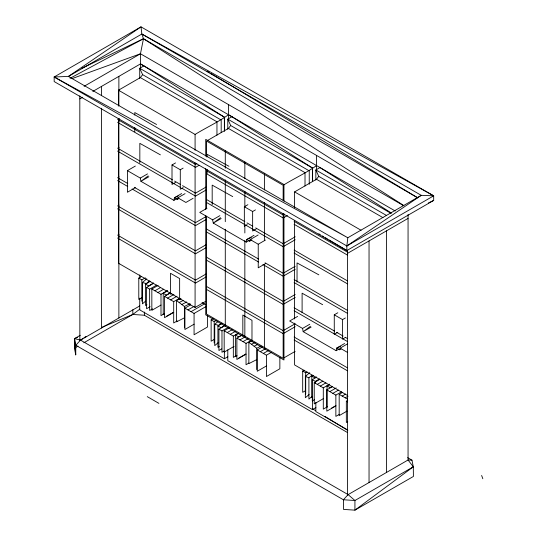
<?xml version="1.0" encoding="UTF-8"?>
<svg xmlns="http://www.w3.org/2000/svg" width="537" height="537" viewBox="0 0 537 537"><rect width="100%" height="100%" fill="white"/><g stroke="black" fill="none" stroke-linecap="round" stroke-linejoin="round"><path stroke-width="0.81" d="M347.499 432.547L144.372 315.232L144.379 312.044M77.596 337.343L74.529 338.619L74.448 348.218L75.737 354.863L75.804 345.264L74.529 338.619L80.295 335.289M83.812 342.801L132.807 314.46L132.854 309.688M328.872 239.791L346.855 250.544L346.855 245.959L347.801 237.75L421.263 195.334L433.681 195.83L433.681 200.415L346.855 250.544L54.17 81.564L54.17 76.979L140.996 26.85L433.681 195.83L346.855 245.959L54.17 76.979L68.394 76.435L141.855 34.019L433.681 195.83M140.466 68.098L140.466 53.774L143.466 38.724L141.983 34.348M135.358 187.668L127.41 192.253L127.41 170.645L140.285 178.083L140.936 181.318L173.894 200.348L174.411 197.75L181.64 193.575M206.98 208.242L199.751 212.41L212.625 219.848L213.276 223.083L246.235 242.113L246.758 239.515L253.981 235.34M297.619 316.407L289.671 320.992L302.546 328.429L303.197 331.671L336.155 350.695L336.672 348.097L344.626 343.505M178.183 196.012L174.411 197.75L177.324 199.428L177.848 197.811L185.077 193.642M251.282 237.435L246.758 239.515L249.665 241.194L250.195 239.583L258.143 234.991M340.451 346.365L336.672 348.097L339.585 349.782L340.109 348.164L347.338 343.989M118.482 106.091L118.482 90.209L140.352 77.583L142.614 74.656L139.727 68.28L143.889 65.883L224.365 117.147L224.6 130.531M207.248 140.64L228.413 128.417L230.668 125.497L227.789 119.12L231.944 116.724L312.427 167.987L312.662 181.372M294.598 207.772L294.598 191.89L316.468 179.264L318.73 176.337L315.843 169.96L320.005 167.564L391.305 212.981M408.06 214.505L408.06 460.001L413.302 466.807L354.923 510.15L354.93 500.504L348.11 494.617L343.405 499.766L343.526 509.412L354.923 510.15L413.403 476.453L413.302 466.807L411.98 460.169L407.63 457.658M145.547 301.183L142.406 303.848L142.406 282.522L146.802 278.79M149.454 280.891L146.312 283.556L142.406 282.522M218.519 342.418L214.746 345.613L214.746 324.288L217.888 321.623M221.17 323.187L218.653 325.321L214.746 324.288M309.131 394.52L305.345 397.716L305.345 376.43L309.762 372.705M312.064 396.42L308.909 399.078L308.909 377.793L312.064 375.128M102.137 327.174L132.807 314.46L139.882 309.09M148.185 175.928L140.936 181.318L148.85 176.754M220.526 217.693L213.276 223.083L221.19 218.519M310.446 326.274L303.197 331.671L311.111 327.1M346.855 245.959L421.263 195.334L141.855 34.019L140.996 26.85L68.394 76.435L347.801 237.75L54.17 76.979M82.584 338.733L80.516 340.122L75.804 345.264L343.405 499.766L354.93 500.504L413.302 466.807M83.96 337.807L86.027 336.417M146.937 304.701L145.581 305.546L145.581 284.221L150.347 281.254M153.515 282.945L148.742 285.912L145.581 284.221M219.284 346.466L217.921 347.311L217.921 325.986L222.009 323.449M224.493 325.563L221.09 327.677L217.921 325.986M311.802 397.481L311.802 376.195L313.165 375.35M316.293 377.021L314.93 377.867L311.802 376.195M316.528 155.415L316.555 165.571C306.285 172.927 294.712 178.177 283.851 184.869M74.448 348.218L78.053 346.137M84.108 86.309L140.466 53.774L403.71 205.752M139.748 305.922L79.852 340.505L79.812 98.929L82.698 97.257M92.807 91.424L140.466 63.91L143.889 65.883M119.08 118.637L117.663 119.456L195.508 164.403L196.925 163.584M119.08 121.604L117.663 122.423L195.508 167.363L199.052 165.315M119.08 147.393L117.663 148.212L172.444 179.835M119.08 150.353L117.663 151.179L180.372 187.379M127.41 170.645L135.358 166.054M119.08 176.888L117.663 177.707L127.752 183.526M118.482 90.209L195.085 134.431C206.174 127.591 218.002 122.235 228.5 114.73L228.467 104.581M119.08 179.848L117.663 180.667L127.752 186.493M140.285 178.083L147.514 173.907M175.545 182.412L172.008 184.453L172.008 164.966L175.545 162.926M119.08 205.08L117.663 205.899L195.508 250.839L206.148 244.697M172.008 164.966L180.291 169.752L183.124 168.121M119.08 208.047L117.663 208.866L195.508 253.806L206.148 247.658M183.124 187.601L180.291 189.239L180.291 169.752M173.894 200.348L176.774 198.683M177.324 199.428L178.767 198.596M119.08 234.34L117.663 235.159L195.508 280.099L206.148 273.957M119.08 237.3L117.663 238.119L195.508 283.066L206.148 276.917M206.148 187.01L195.508 193.152L182.533 185.661M206.148 189.97L195.508 196.119L181.808 188.212M193.125 198.287L185.896 202.462L177.848 197.811M206.148 216.498L195.508 222.647L134.243 187.272M206.148 219.465L195.508 225.614L132.082 188.99M212.625 219.848L219.855 215.673M247.181 224.587L244.348 226.218L244.348 206.738L247.886 204.691M244.348 206.738L252.638 211.518L255.464 209.886M142.325 297.391L138.788 299.431L138.788 278.106L141.614 276.474M138.788 278.106L141.835 279.871L145.373 277.824M150.125 306.681L146.588 308.721L146.588 287.396L153.656 283.308M146.588 287.396L149.635 289.154L156.71 285.073M161.033 305.036L151.837 310.346L151.837 289.02L158.2 285.342M256.176 228.963L252.638 231.004L252.638 211.518M154.891 290.779L160.55 287.517M283.851 217.552L287.402 215.505M157.945 292.544L163.604 289.275M246.235 242.113L249.114 240.455M249.665 241.194L251.833 239.945M151.837 289.02L160.986 294.303L167.356 290.624M164.637 313.836L163.221 314.655L163.221 293.323L167.463 290.873M169.806 293.041L166.269 295.088L163.221 293.323M173.733 312.373L164.537 317.682L164.537 296.35L170.195 293.081M171.9 293.41L170.484 294.229L170.484 273.279L179.64 278.569L179.64 299.512L181.056 298.693M250.195 239.583L258.237 244.228L265.466 240.052M167.591 298.116L173.961 294.437M152.468 308.849L149.635 310.487L149.635 289.154M170.645 299.881L177.015 296.202M164.537 296.35L173.693 301.64L179.351 298.371M283.851 243.342L295.202 236.783M163.819 313.997L160.986 315.628L160.986 294.303M283.851 246.308L295.202 239.75M166.269 316.414L173.344 312.326M194.119 324.173L184.923 329.483L184.923 308.151L190.581 304.888M265.466 263.64L258.237 267.815L258.237 244.228M187.977 309.916L194.34 306.244M118.482 118.63L118.482 263.251L195.085 307.473L205.671 301.364M191.031 311.682L204.469 303.922M177.23 320.925L173.693 322.965L173.693 301.64M184.923 308.151L194.072 313.44L206.101 306.493M283.851 272.836L295.202 266.278M283.851 275.796L295.202 269.245M214.666 339.156L211.128 341.203L211.128 319.871L213.249 318.649M211.128 319.871L214.182 321.636L216.304 320.408M411.98 460.169L408.06 460.001L347.446 495.007L347.405 253.424L408.06 218.405M221.754 348.855L218.928 350.486L218.928 329.161L224.587 325.892M218.928 329.161L221.976 330.92L228.346 327.248M234.078 346.392L224.177 352.111L224.177 330.785L229.131 327.926M227.232 332.551L232.185 329.691M283.851 301.029L295.202 294.471M230.286 334.309L235.24 331.45M283.851 303.996L295.202 297.438M224.177 330.785L233.333 336.068L238.28 333.209M236.978 355.601L235.562 356.42L235.562 335.088L238.394 333.457M241.442 335.216L238.616 336.853L235.562 335.088M246.08 354.138L236.877 359.448L236.877 338.115L241.831 335.256M239.932 339.881L244.885 337.021M224.104 351.023L221.976 352.252L221.976 330.92M242.986 341.646L247.94 338.787M236.877 338.115L246.033 343.405L250.987 340.545M139.727 298.136L139.727 309.883L224.365 358.75L227.836 356.743M236.159 355.762L233.333 357.394L233.333 336.068M283.851 330.289L295.202 323.73M238.616 358.179L245.691 354.098M283.851 333.249L295.202 326.697M266.459 365.939L257.263 371.248L257.263 349.923L262.217 347.063M260.317 351.681L265.271 348.822M302.546 328.429L309.775 324.254M263.372 353.447L268.325 350.587M248.866 363.099L246.033 364.73L246.033 343.405M337.807 332.255L334.269 334.303L334.269 314.816L337.807 312.776M257.263 349.923L266.419 355.205L271.366 352.346M334.269 314.816L342.552 319.602L345.385 317.964M283.851 357.911L295.135 351.393M345.385 337.451L342.552 339.082L342.552 319.602M336.155 350.695L339.035 349.037M305.519 390.701L302.687 392.332L302.687 371.047L304.103 370.228M339.585 349.782L341.035 348.943M302.687 371.047L305.707 372.785L307.124 371.973M314.407 399.696L312.286 400.917L312.286 379.632L316.528 377.182M312.286 379.632L315.3 381.377L319.549 378.927M323.442 398.595L314.239 403.905L314.239 382.619L319.904 379.35M317.266 384.364L322.925 381.095M320.287 386.103L325.946 382.841M314.239 382.619L323.294 387.848L329.664 384.17M327.053 407.221L327.053 385.935L329.174 384.714M332.195 386.452L330.074 387.68L327.053 385.935M336.001 405.851L326.805 411.161L326.805 389.869L332.463 386.606M329.825 391.614L336.196 387.942M332.846 393.359L338.505 390.09M326.805 389.869L335.86 395.098L341.519 391.829M227.789 349.815L227.789 360.723L312.427 409.59L315.89 407.583M346.962 411.127L339.183 415.618L339.183 394.333L342.72 392.292M342.203 396.078L345.741 394.037M327.543 406.684L323.294 409.134L323.294 387.848M345.224 397.823L348.05 396.185M331.49 408.147L335.732 405.697M347.748 421.652L346.338 422.471L346.338 401.179L347.748 400.367M339.397 414.342L335.86 416.383L335.86 395.098M70.052 78.301L143.466 38.724L417.638 197.817M184.345 317.864L176.519 321.851L176.519 300.519L180.076 298.713M179.15 302.512L183.419 300.337M181.788 304.499L186.769 301.969M184.413 327.812L184.413 306.486L190.105 303.593M256.686 359.636L248.859 363.616L248.859 342.284L251.705 340.841M251.491 344.277L255.048 342.465M254.129 346.271L257.686 344.459M256.753 369.584L256.753 348.251L261.022 346.083M81.933 68.246L143.466 38.724L403.831 205.557M428.432 202.932L433.681 200.415M72.045 78.617L140.466 53.774M132.807 314.46L144.372 315.232M305.345 376.43L308.909 377.793M156.569 124.483L134.78 112.569L134.78 115.072M228.91 166.255L207.121 154.334L207.121 156.838M318.83 274.837L297.042 262.922L297.042 282.113M160.382 154.844L139.835 143.345L139.835 162.832M232.722 196.609L212.182 185.111L212.182 204.597M322.643 304.687L302.103 293.195L302.103 312.675M231.944 116.724L228.5 114.73L228.5 118.925M140.466 63.91L395.239 211.001M391.077 213.397L315.843 169.96L315.843 180.029M142.614 74.656L221.19 120.026L221.19 132.599M230.668 125.497L309.245 170.86L309.245 184.278M318.73 176.337L386.492 215.465M140.352 77.583L216.955 121.805L216.955 135.183M228.413 128.417L305.016 172.645L305.016 186.024M316.468 179.264L382.955 217.646M294.598 191.89L361.086 230.272M206.544 170.773L283.147 214.995M294.108 221.325L347.439 252.122M206.544 173.74L283.147 217.962M294.108 224.291L347.439 255.082M174.606 181.083L180.372 184.413M206.544 199.522L244.845 221.633M247.013 222.889L252.793 226.225M255.686 227.896L283.147 243.751M294.108 250.081L347.439 280.871M206.544 202.489L283.147 246.718M294.108 253.041L347.439 283.838M206.544 229.017L258.572 259.056M265.077 262.815L283.147 273.246M294.108 279.569L347.439 310.366M206.544 231.984L258.572 262.022M262.908 264.526L283.147 276.206M294.108 282.536L347.439 313.333M206.544 257.21L283.147 301.438M294.108 307.768L334.47 331.067M336.632 332.316L343.116 336.061M345.278 337.31L347.439 338.558M206.544 260.177L283.147 304.405M294.108 310.728L347.439 341.525M340.109 348.164L347.486 352.413M206.544 286.469L283.147 330.698M294.108 337.028L347.439 367.818M206.544 289.436L283.147 333.658M294.108 339.988L347.439 370.785M202.026 302.512L205.691 304.627M347.352 395.386L294.598 364.932L294.598 323.133M339.183 394.333L347.634 399.213M346.338 401.179L347.546 401.877M347.674 429.942L315.843 411.564L315.843 402.334M348.11 494.617L80.516 340.122L74.529 338.619L75.737 354.863M147.252 396.628L158.939 403.381M318.803 233.763L320.247 234.629M322.401 235.918L323.838 236.777M325.281 237.636L327.436 238.931M207.107 71.179L209.269 72.475M210.705 73.341L417.672 197.757M312.843 408.986L315.702 410.738M324.979 416.43L347.822 430.439M248.859 342.284L256.753 348.251M176.519 300.519L184.413 306.486M481.635 475.48L482.83 478.756M347.392 250.309L347.405 253.424M79.798 95.814L79.812 98.929M386.472 230.87L386.472 472.473M369.04 240.932L369.04 482.535M316.555 165.571L316.555 169.766M315.3 381.377L315.3 383.015M312.427 181.412L312.427 167.987L227.789 119.12L227.789 129.189M312.427 397.004L312.427 409.59M305.707 372.785L305.707 394.077M294.598 220.311L294.598 318.958M283.959 201.241L283.959 184.533L205.731 139.365L205.731 156.079M283.959 213.773L283.959 359.998L205.731 314.83L205.731 215.404M283.147 200.321L283.147 185.272L206.544 141.05L206.544 156.932M283.147 213.692L283.147 358.313L206.544 314.091L206.544 216.283M279.858 357.286L279.858 368.771L266.419 376.531L266.419 355.205M264.399 173.236L264.399 189.95M264.399 202.483L264.399 240.086M264.399 264.311L264.399 348.708M251.981 341.277L251.981 320.334L242.825 315.044L242.825 335.994M244.845 161.946L244.845 178.66M244.845 191.192L244.845 207.067M244.845 225.453L244.845 232.971M244.845 240.489L244.845 337.417M225.285 150.655L225.285 168.202M225.285 179.902L225.285 221.68M225.285 229.198L225.285 326.12M224.365 131.411L224.365 117.147L139.727 68.28L139.727 78.348M224.365 351.198L224.365 358.75M214.182 321.636L214.182 342.962M207.517 315.521L207.517 327.006L194.072 334.766L194.072 313.44M207.121 169.356L207.121 173.532M206.544 169.47L206.544 208.759M205.731 168.611L205.731 209.551M195.085 134.431L195.085 150.32M195.085 162.859L195.085 307.473M141.835 279.871L141.835 301.197M139.727 274.897L139.727 278.226M134.78 127.591L134.78 131.766M118.878 76.375L118.878 105.735M118.878 118.321L118.878 317.978M101.446 86.437L101.446 95.667M101.446 108.252L101.446 328.04"/></g></svg>
